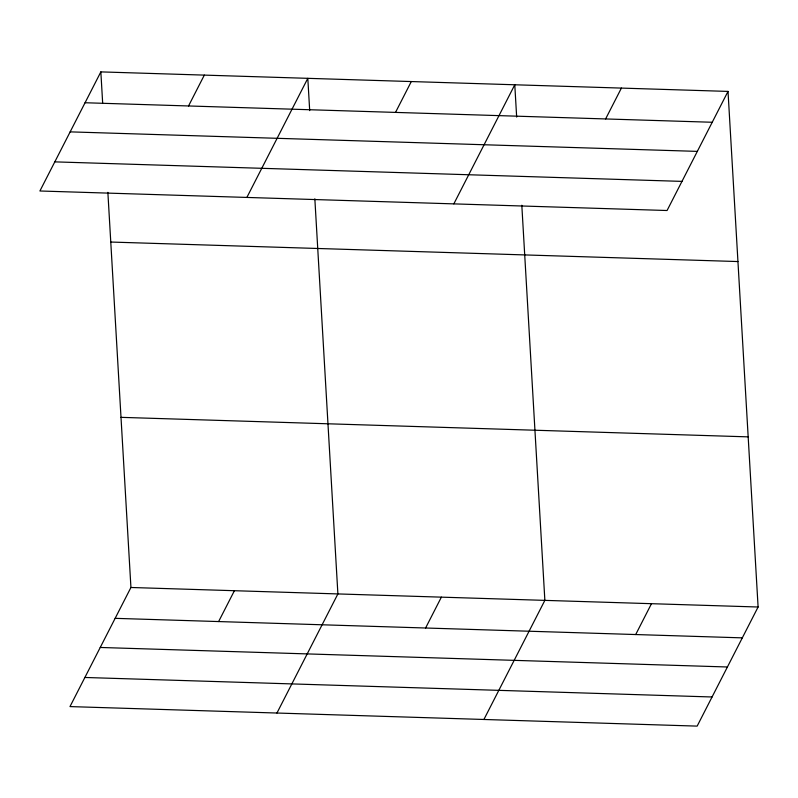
<?xml version="1.0" encoding="UTF-8"?>
<svg xmlns="http://www.w3.org/2000/svg" width="798" height="798" viewBox="0 0 798 798"><rect width="100%" height="100%" fill="white"/><g stroke="black" fill="none" stroke-linecap="round" stroke-linejoin="round"><path stroke-width="1.2" d="M100.847 71.89L39.9 190.991L667.068 210.512L728.015 91.411L100.847 71.89L102.653 102.942M188.537 105.964L204.328 75.112M246.871 197.435L307.809 78.334L309.694 110.623M107.87 192.358L130.932 587.488L69.985 706.589L697.153 726.11L758.1 607.009L728.015 91.411M395.509 112.408L411.299 81.556M218.622 621.562L234.413 590.71M453.833 203.869L514.78 84.778L516.665 117.067M276.946 713.033L337.893 593.931L314.841 198.802M605.612 118.942L621.403 88.089M425.593 628.006L441.374 597.153M483.917 719.467L544.864 600.375L521.812 205.246M635.697 634.55L651.477 603.697M85.057 102.743L712.225 122.264M70.154 131.869L697.332 151.381M54.803 161.864L681.971 181.385M110.772 242.043L737.941 261.554M120.997 417.344L748.175 436.865M130.932 587.488L758.1 607.009M115.141 618.34L742.31 637.861M100.239 647.467L727.407 666.988M84.887 677.472L712.055 696.983"/></g></svg>
